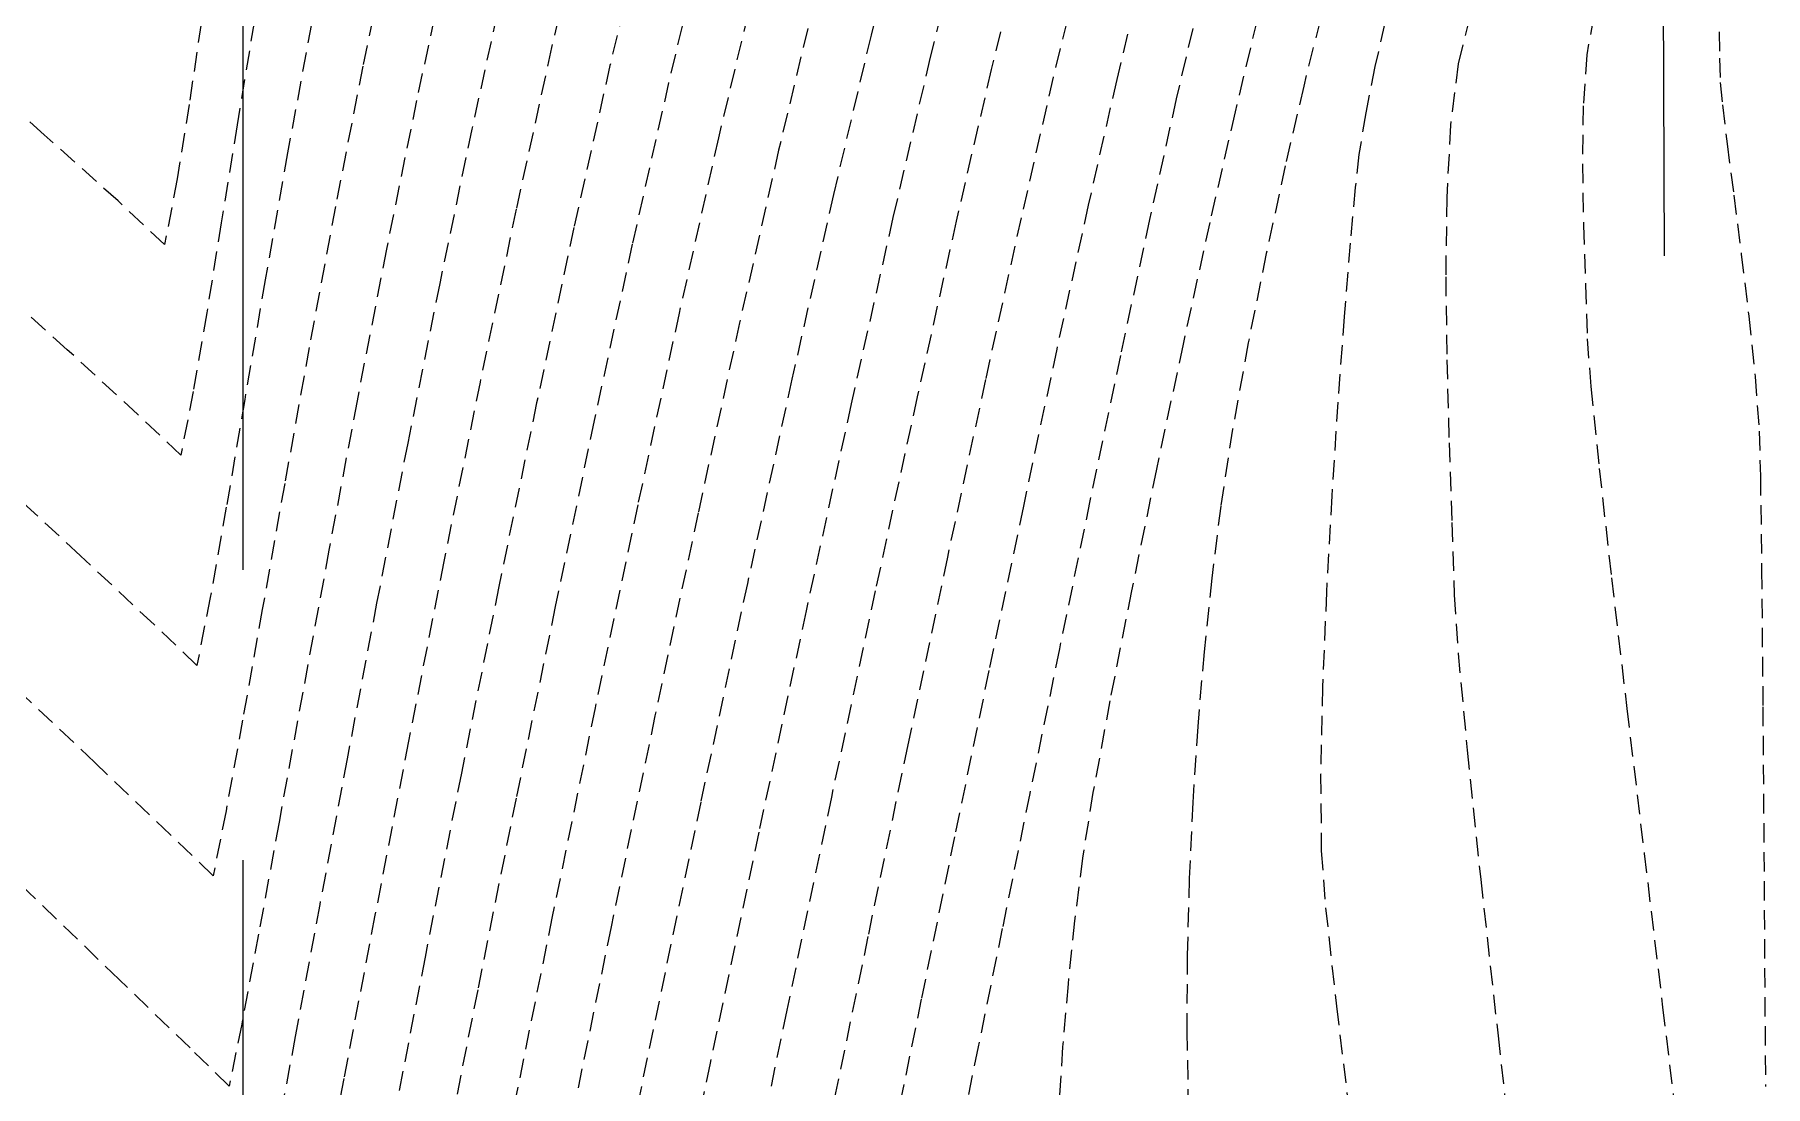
# Model space of a CAD drawing. Header units: inches. Extents: x 7994 to 10114, y 11164 to 12491.
# Drawn here: x 9944.48 to 9966.83, y 11372.85 to 11386.44 of the extents above; entities that cross this region are included whole.
import ezdxf

# ---------------------------------------------------------------- set-up
doc = ezdxf.new("R2010")
doc.units = ezdxf.units.IN
doc.header["$MEASUREMENT"] = 0
doc.linetypes.add('HIDDEN', pattern=[0.375, 0.25, -0.125])
doc.linetypes.add('x4227topo$0$HIDDEN', pattern=[0.375, 0.25, -0.125])
for name, color, linetype in [('CONTOURS', 43, 'x4227topo$0$HIDDEN'), ('GRID', 254, 'HIDDEN'), ('x4227topo$0$C-TOPO', 12, 'Continuous')]:
    doc.layers.add(name, color=color, linetype=linetype)

msp = doc.modelspace()

# ---------------------------------------------------------------- linework, layer by layer
at = {"layer": 'CONTOURS', "color": 43}
for p, q in [((9951.593, 11388.132, 1226), (9951.157, 11386.271, 1226)), ((9955.7, 11388.093, 1231), (9955.281, 11386.431, 1231)), ((9949.081, 11387.765, 1223), (9948.719, 11386.027, 1223)), ((9952.348, 11387.885, 1227), (9951.91, 11386.036, 1227)), ((9956.458, 11387.805, 1232), (9956.046, 11386.145, 1232)), ((9953.104, 11387.641, 1228), (9952.667, 11385.814, 1228)), ((9957.22, 11387.563, 1233), (9956.833, 11385.987, 1233)), ((9949.802, 11387.4, 1224), (9949.412, 11385.584, 1224)), ((9957.989, 11387.349, 1234), (9957.634, 11385.886, 1234)), ((9950.535, 11387.081, 1225), (9950.126, 11385.216, 1225)), ((9953.781, 11387.083, 1229), (9953.311, 11385.104, 1229)), ((9958.768, 11387.172, 1235), (9958.453, 11385.857, 1235)), ((9954.55, 11386.879, 1230), (9954.088, 11384.944, 1230)), ((9959.52, 11386.879, 1236), (9959.222, 11385.606, 1236)), ((9960.267, 11386.628, 1237), (9959.981, 11385.438, 1237)), ((9961.083, 11386.635, 1238), (9960.868, 11385.772, 1238)), ((9963.015, 11386.666, 1240), (9962.861, 11386.059, 1240)), ((9964.616, 11386.683, 1241), (9964.522, 11386.176, 1241)), ((9946.63, 11386.58, 1220), (9946.477, 11385.535, 1220)), ((9947.315, 11386.598, 1221), (9947.095, 11385.272, 1221)), ((9948.055, 11386.574, 1222), (9947.747, 11384.909, 1222)), ((9955.281, 11386.431, 1231), (9954.796, 11384.372, 1231)), ((9961.914, 11386.586, 1239), (9961.788, 11386.023, 1239)), ((9966.232, 11386.471, 1242), (9966.237, 11386.131, 1242)), ((9944.606, 11385.143, 1220), (9943.366, 11386.243, 1220)), ((9951.157, 11386.271, 1226), (9950.7, 11384.184, 1226)), ((9964.522, 11386.176, 1241), (9964.477, 11385.518, 1241)), ((9948.719, 11386.027, 1223), (9948.365, 11384.215, 1223)), ((9951.91, 11386.036, 1227), (9951.445, 11383.945, 1227)), ((9956.046, 11386.145, 1232), (9955.564, 11384.075, 1232)), ((9956.833, 11385.987, 1233), (9956.381, 11384.028, 1233)), ((9961.788, 11386.023, 1239), (9961.669, 11385.426, 1239)), ((9962.861, 11386.059, 1240), (9962.764, 11385.266, 1240)), ((9966.237, 11386.131, 1242), (9966.247, 11385.816, 1242)), ((9952.667, 11385.814, 1228), (9952.198, 11383.73, 1228)), ((9957.634, 11385.886, 1234), (9957.219, 11384.072, 1234)), ((9958.453, 11385.857, 1235), (9958.086, 11384.234, 1235)), ((9960.868, 11385.772, 1238), (9960.63, 11384.74, 1238)), ((9966.247, 11385.816, 1242), (9966.274, 11385.529, 1242)), ((9946.477, 11385.535, 1220), (9946.322, 11384.573, 1220)), ((9949.412, 11385.584, 1224), (9949.023, 11383.665, 1224)), ((9959.222, 11385.606, 1236), (9958.878, 11384.049, 1236)), ((9964.477, 11385.518, 1241), (9964.467, 11384.766, 1241)), ((9966.274, 11385.529, 1242), (9966.336, 11385.025, 1242)), ((9947.095, 11385.272, 1221), (9946.891, 11384.006, 1221)), ((9959.981, 11385.438, 1237), (9959.655, 11384.01, 1237)), ((9961.669, 11385.426, 1239), (9961.581, 11384.889, 1239)), ((9945.558, 11384.288, 1220), (9944.606, 11385.143, 1220)), ((9950.126, 11385.216, 1225), (9949.711, 11383.221, 1225)), ((9953.311, 11385.104, 1229), (9952.803, 11382.84, 1229)), ((9962.764, 11385.266, 1240), (9962.715, 11384.333, 1240)), ((9947.747, 11384.909, 1222), (9947.458, 11383.27, 1222)), ((9954.088, 11384.944, 1230), (9953.584, 11382.716, 1230)), ((9961.581, 11384.889, 1239), (9961.534, 11384.46, 1239)), ((9966.336, 11385.025, 1242), (9966.422, 11384.363, 1242)), ((9960.63, 11384.74, 1238), (9960.385, 11383.611, 1238)), ((9964.467, 11384.766, 1241), (9964.481, 11383.976, 1241)), ((9946.322, 11384.573, 1220), (9946.159, 11383.724, 1220)), ((9961.534, 11384.46, 1239), (9961.468, 11383.742, 1239)), ((9946.159, 11383.724, 1220), (9945.558, 11384.288, 1220)), ((9948.365, 11384.215, 1223), (9948.027, 11382.397, 1223)), ((9950.7, 11384.184, 1226), (9950.232, 11381.947, 1226)), ((9954.796, 11384.372, 1231), (9954.26, 11381.988, 1231)), ((9958.086, 11384.234, 1235), (9957.679, 11382.373, 1235)), ((9962.715, 11384.333, 1240), (9962.702, 11383.308, 1240)), ((9966.422, 11384.363, 1242), (9966.519, 11383.603, 1242)), ((9946.891, 11384.006, 1221), (9946.703, 11382.843, 1221)), ((9951.445, 11383.945, 1227), (9950.963, 11381.68, 1227)), ((9955.564, 11384.075, 1232), (9955.025, 11381.668, 1232)), ((9956.381, 11384.028, 1233), (9955.877, 11381.759, 1233)), ((9957.219, 11384.072, 1234), (9956.759, 11381.981, 1234)), ((9958.878, 11384.049, 1236), (9958.501, 11382.292, 1236)), ((9959.655, 11384.01, 1237), (9959.31, 11382.44, 1237)), ((9964.481, 11383.976, 1241), (9964.506, 11383.205, 1241)), ((9946.159, 11383.724, 1220), (9946.159, 11383.724, 1220)), ((9952.198, 11383.73, 1228), (9951.707, 11381.454, 1228)), ((9961.468, 11383.742, 1239), (9961.39, 11382.798, 1239)), ((9949.023, 11383.665, 1224), (9948.644, 11381.708, 1224)), ((9960.385, 11383.611, 1238), (9960.152, 11382.455, 1238)), ((9966.519, 11383.603, 1242), (9966.615, 11382.802, 1242)), ((9944.901, 11382.367, 1221), (9943.68, 11383.473, 1221)), ((9947.458, 11383.27, 1222), (9947.194, 11381.723, 1222)), ((9962.702, 11383.308, 1240), (9962.716, 11382.235, 1240)), ((9949.711, 11383.221, 1225), (9949.298, 11381.159, 1225)), ((9964.506, 11383.205, 1241), (9964.529, 11382.509, 1241)), ((9946.703, 11382.843, 1221), (9946.529, 11381.829, 1221)), ((9952.803, 11382.84, 1229), (9952.268, 11380.363, 1229)), ((9953.584, 11382.716, 1230), (9953.048, 11380.259, 1230)), ((9961.39, 11382.798, 1239), (9961.309, 11381.69, 1239)), ((9966.615, 11382.802, 1242), (9966.696, 11382.02, 1242)), ((9945.815, 11381.531, 1221), (9944.901, 11382.367, 1221)), ((9948.027, 11382.397, 1223), (9947.71, 11380.641, 1223)), ((9957.679, 11382.373, 1235), (9957.248, 11380.345, 1235)), ((9959.31, 11382.44, 1237), (9958.967, 11380.823, 1237)), ((9960.152, 11382.455, 1238), (9959.95, 11381.343, 1238)), ((9964.529, 11382.509, 1241), (9964.575, 11381.89, 1241)), ((9958.501, 11382.292, 1236), (9958.108, 11380.416, 1236)), ((9962.716, 11382.235, 1240), (9962.745, 11381.163, 1240)), ((9950.232, 11381.947, 1226), (9949.765, 11379.632, 1226)), ((9954.26, 11381.988, 1231), (9953.684, 11379.348, 1231)), ((9956.759, 11381.981, 1234), (9956.267, 11379.687, 1234)), ((9966.696, 11382.02, 1242), (9966.751, 11381.315, 1242)), ((9946.529, 11381.829, 1221), (9946.368, 11381.007, 1221)), ((9947.194, 11381.723, 1222), (9946.956, 11380.334, 1222)), ((9948.644, 11381.708, 1224), (9948.281, 11379.779, 1224)), ((9955.877, 11381.759, 1233), (9955.335, 11379.254, 1233)), ((9964.575, 11381.89, 1241), (9964.684, 11380.832, 1241)), ((9946.368, 11381.007, 1221), (9945.815, 11381.531, 1221)), ((9950.963, 11381.68, 1227), (9950.475, 11379.308, 1227)), ((9955.025, 11381.668, 1232), (9954.443, 11378.997, 1232)), ((9961.309, 11381.69, 1239), (9961.23, 11380.482, 1239)), ((9951.707, 11381.454, 1228), (9951.203, 11379.049, 1228)), ((9959.95, 11381.343, 1238), (9959.796, 11380.345, 1238)), ((9966.751, 11381.315, 1242), (9966.765, 11380.736, 1242)), ((9949.298, 11381.159, 1225), (9948.897, 11379.093, 1225)), ((9962.745, 11381.163, 1240), (9962.781, 11380.136, 1240)), ((9945.071, 11379.707, 1222), (9943.774, 11380.908, 1222)), ((9946.368, 11381.007, 1221), (9946.368, 11381.007, 1221)), ((9958.967, 11380.823, 1237), (9958.645, 11379.255, 1237)), ((9964.684, 11380.832, 1241), (9964.843, 11379.42, 1241)), ((9947.71, 11380.641, 1223), (9947.421, 11379.014, 1223)), ((9966.765, 11380.736, 1242), (9966.781, 11379.524, 1242)), ((9952.268, 11380.363, 1229), (9951.718, 11377.743, 1229)), ((9958.108, 11380.416, 1236), (9957.713, 11378.503, 1236)), ((9961.23, 11380.482, 1239), (9961.162, 11379.236, 1239)), ((9946.956, 11380.334, 1222), (9946.749, 11379.168, 1222)), ((9953.048, 11380.259, 1230), (9952.491, 11377.638, 1230)), ((9957.248, 11380.345, 1235), (9956.803, 11378.223, 1235)), ((9959.796, 11380.345, 1238), (9959.681, 11379.417, 1238)), ((9962.781, 11380.136, 1240), (9962.811, 11379.203, 1240)), ((9946.024, 11378.818, 1222), (9945.071, 11379.707, 1222)), ((9948.281, 11379.779, 1224), (9947.943, 11377.944, 1224)), ((9956.267, 11379.687, 1234), (9955.756, 11377.266, 1234)), ((9949.765, 11379.632, 1226), (9949.309, 11377.313, 1226)), ((9966.781, 11379.524, 1242), (9966.797, 11377.755, 1242)), ((9950.475, 11379.308, 1227), (9949.991, 11376.899, 1227)), ((9953.684, 11379.348, 1231), (9953.082, 11376.525, 1231)), ((9955.335, 11379.254, 1233), (9954.769, 11376.589, 1233)), ((9958.645, 11379.255, 1237), (9958.365, 11377.832, 1237)), ((9959.681, 11379.417, 1238), (9959.581, 11378.467, 1238)), ((9964.843, 11379.42, 1241), (9965.041, 11377.735, 1241)), ((9946.749, 11379.168, 1222), (9946.576, 11378.291, 1222)), ((9947.421, 11379.014, 1223), (9947.166, 11377.582, 1223)), ((9948.897, 11379.093, 1225), (9948.516, 11377.086, 1225)), ((9951.203, 11379.049, 1228), (9950.698, 11376.577, 1228)), ((9961.162, 11379.236, 1239), (9961.112, 11378.015, 1239)), ((9962.811, 11379.203, 1240), (9962.862, 11378.444, 1240)), ((9946.576, 11378.291, 1222), (9946.024, 11378.818, 1222)), ((9954.443, 11378.997, 1232), (9953.831, 11376.135, 1232)), ((9957.713, 11378.503, 1236), (9957.331, 11376.635, 1236)), ((9959.581, 11378.467, 1238), (9959.499, 11377.5, 1238)), ((9962.862, 11378.444, 1240), (9962.98, 11377.195, 1240)), ((9945.257, 11377.035, 1223), (9943.904, 11378.318, 1223)), ((9946.576, 11378.291, 1222), (9946.576, 11378.291, 1222)), ((9956.803, 11378.223, 1235), (9956.359, 11376.077, 1235)), ((9947.943, 11377.944, 1224), (9947.637, 11376.268, 1224)), ((9961.112, 11378.015, 1239), (9961.087, 11376.88, 1239)), ((9951.718, 11377.743, 1229), (9951.165, 11375.049, 1229)), ((9958.365, 11377.832, 1237), (9958.147, 11376.649, 1237)), ((9965.041, 11377.735, 1241), (9965.265, 11375.86, 1241)), ((9966.797, 11377.755, 1242), (9966.813, 11375.505, 1242)), ((9947.166, 11377.582, 1223), (9946.952, 11376.413, 1223)), ((9952.491, 11377.638, 1230), (9951.924, 11374.916, 1230)), ((9959.499, 11377.5, 1238), (9959.435, 11376.522, 1238)), ((9949.309, 11377.313, 1226), (9948.875, 11375.063, 1226)), ((9955.756, 11377.266, 1234), (9955.241, 11374.79, 1234)), ((9946.236, 11376.104, 1223), (9945.257, 11377.035, 1223)), ((9948.516, 11377.086, 1225), (9948.162, 11375.201, 1225)), ((9962.98, 11377.195, 1240), (9963.154, 11375.527, 1240)), ((9949.991, 11376.899, 1227), (9949.522, 11374.521, 1227)), ((9961.087, 11376.88, 1239), (9961.094, 11375.896, 1239)), ((9950.698, 11376.577, 1228), (9950.202, 11374.101, 1228)), ((9954.769, 11376.589, 1233), (9954.193, 11373.837, 1233)), ((9957.331, 11376.635, 1236), (9956.976, 11374.894, 1236)), ((9958.147, 11376.649, 1237), (9958.011, 11375.802, 1237)), ((9946.952, 11376.413, 1223), (9946.785, 11375.574, 1223)), ((9953.082, 11376.525, 1231), (9952.467, 11373.589, 1231)), ((9959.435, 11376.522, 1238), (9959.389, 11375.537, 1238)), ((9947.637, 11376.268, 1224), (9947.372, 11374.818, 1224)), ((9953.831, 11376.135, 1232), (9953.203, 11373.155, 1232)), ((9946.785, 11375.574, 1223), (9946.236, 11376.104, 1223)), ((9956.359, 11376.077, 1235), (9955.929, 11373.979, 1235)), ((9961.094, 11375.896, 1239), (9961.151, 11375.161, 1239)), ((9958.011, 11375.802, 1237), (9957.91, 11374.992, 1237)), ((9965.265, 11375.86, 1241), (9965.503, 11373.878, 1241)), ((9945.573, 11374.234, 1224), (9944.294, 11375.466, 1224)), ((9946.785, 11375.574, 1223), (9946.785, 11375.574, 1223)), ((9959.389, 11375.537, 1238), (9959.364, 11374.55, 1238)), ((9963.154, 11375.527, 1240), (9963.377, 11373.508, 1240)), ((9966.813, 11375.505, 1242), (9966.83, 11372.851, 1242)), ((9948.162, 11375.201, 1225), (9947.846, 11373.5, 1225)), ((9948.875, 11375.063, 1226), (9948.473, 11372.955, 1226)), ((9951.165, 11375.049, 1229), (9950.621, 11372.352, 1229)), ((9957.91, 11374.992, 1237), (9957.825, 11374.179, 1237)), ((9961.151, 11375.161, 1239), (9961.29, 11373.891, 1239)), ((9947.372, 11374.818, 1224), (9947.155, 11373.659, 1224)), ((9951.924, 11374.916, 1230), (9951.36, 11372.159, 1230)), ((9955.241, 11374.79, 1234), (9954.734, 11372.334, 1234)), ((9956.976, 11374.894, 1236), (9956.664, 11373.363, 1236)), ((9959.364, 11374.55, 1238), (9959.359, 11373.566, 1238)), ((9949.522, 11374.521, 1227), (9949.079, 11372.24, 1227)), ((9946.488, 11373.35, 1224), (9945.573, 11374.234, 1224)), ((9950.202, 11374.101, 1228), (9949.724, 11371.686, 1228)), ((9957.825, 11374.179, 1237), (9957.755, 11373.365, 1237)), ((9955.929, 11373.979, 1235), (9955.526, 11372.001, 1235)), ((9961.29, 11373.891, 1239), (9961.5, 11372.155, 1239)), ((9965.503, 11373.878, 1241), (9965.744, 11371.872, 1241)), ((9947.155, 11373.659, 1224), (9946.993, 11372.857, 1224)), ((9954.193, 11373.837, 1233), (9953.62, 11371.073, 1233)), ((9947.846, 11373.5, 1225), (9947.575, 11372.048, 1225)), ((9952.467, 11373.589, 1231), (9951.851, 11370.612, 1231)), ((9959.359, 11373.566, 1238), (9959.376, 11372.589, 1238)), ((9963.377, 11373.508, 1240), (9963.639, 11371.21, 1240)), ((9946.993, 11372.857, 1224), (9946.488, 11373.35, 1224)), ((9956.664, 11373.363, 1236), (9956.409, 11372.124, 1236)), ((9957.755, 11373.365, 1237), (9957.702, 11372.549, 1237)), ((9953.203, 11373.155, 1232), (9952.573, 11370.131, 1232)), ((9946.993, 11372.857, 1224), (9946.993, 11372.857, 1224)), ((9948.473, 11372.955, 1226), (9948.115, 11371.064, 1226))]:
    msp.add_line(p, q, dxfattribs=at)
at = {"layer": 'GRID', "color": 253, "linetype": 'HIDDEN', "ltscale": 30}
msp.add_line((9947.169, 12455.774), (9947.169, 11298.003), dxfattribs=at)
at = {"layer": 'x4227topo$0$C-TOPO', "color": 7}
msp.add_line((9965.525, 11383.581), (9965.467, 11399.328), dxfattribs=at)

doc.saveas('drawing.dxf')
